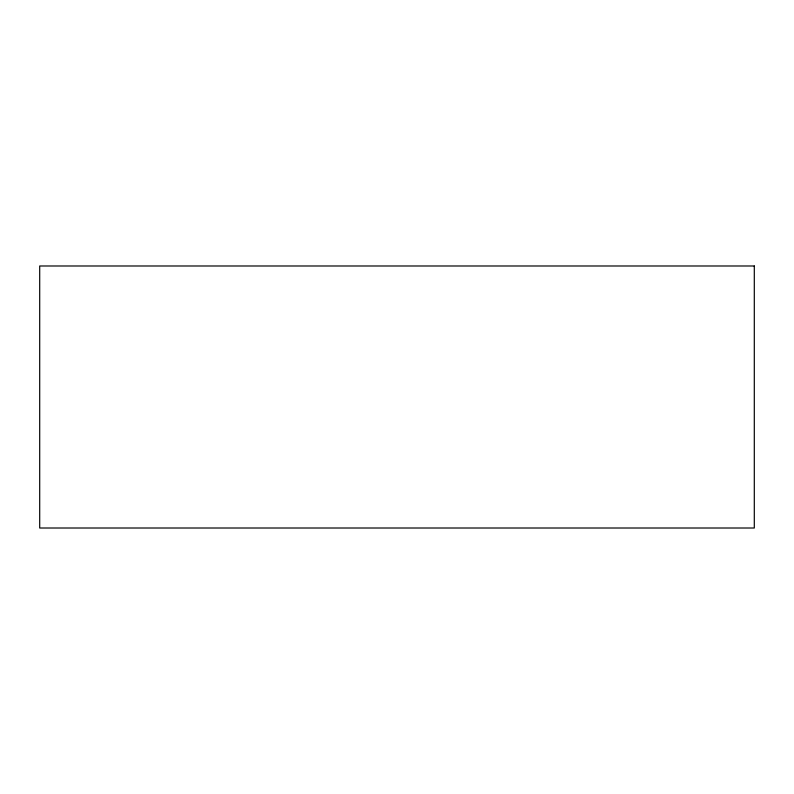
<?xml version="1.0" encoding="UTF-8"?>
<svg xmlns="http://www.w3.org/2000/svg" width="794" height="794" viewBox="0 0 794 794"><rect width="100%" height="100%" fill="white"/><g stroke="black" fill="none" stroke-linecap="round" stroke-linejoin="round"><path stroke-width="1.19" d="M754.3 265.99L39.7 265.99L39.7 528.01L754.3 528.01L754.3 265.99"/></g></svg>
